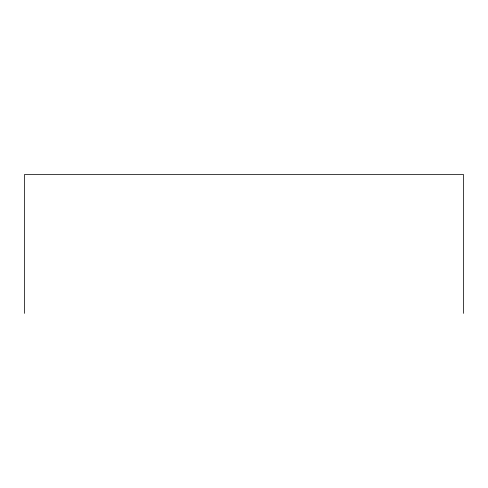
<?xml version="1.0" encoding="UTF-8"?>
<svg xmlns="http://www.w3.org/2000/svg" width="488" height="488" viewBox="0 0 488 488"><rect width="100%" height="100%" fill="white"/><g stroke="black" fill="none" stroke-linecap="round" stroke-linejoin="round"><path stroke-width="0.73" d="M463.6 313.375L463.6 174.625L24.4 174.625L24.4 313.375"/></g></svg>
